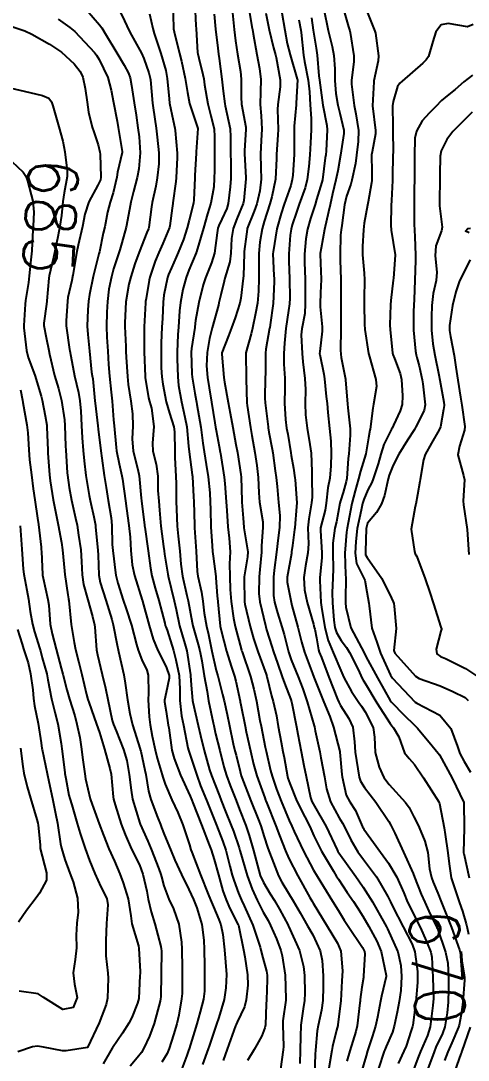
# Model space of a CAD drawing. Header units: metres. Extents: x 298520 to 308411, y 7433745 to 7450750.
# Drawn here: x 300334.6 to 300370.5, y 7446554.4 to 7446637.9 of the extents above; entities that cross this region are included whole.
import ezdxf
from ezdxf.enums import TextEntityAlignment as Align

# ---------------------------------------------------------------- set-up
doc = ezdxf.new("R2010")
doc.units = ezdxf.units.M
doc.header["$LTSCALE"] = 10
for name, color, linetype in [('Cotas', 45, 'Continuous'), ('Curvas de Nivel 1m', 11, 'Continuous'), ('Curvas de Nivel 5m', 15, 'Continuous')]:
    doc.layers.add(name, color=color, linetype=linetype)
doc.styles.add('Style-STANDARD', font='STANDARD.shx')

msp = doc.modelspace()

# ---------------------------------------------------------------- linework, layer by layer
at = {"layer": 'Curvas de Nivel 1m', "flags": 128}
for points, elevation in [([(300339.384, 7446639.385), (300340.915, 7446637.605), (300341.085, 7446637.368), (300341.364, 7446636.907), (300342.288, 7446635.356), (300342.873, 7446634.374), (300343.24, 7446633.718), (300343.37, 7446633.342), (300343.473, 7446632.721), (300343.695, 7446631.337), (300343.847, 7446630.358), (300343.988, 7446629.332), (300344.082, 7446628.607), (300344.175, 7446627.329), (300344.074, 7446626.03), (300343.921, 7446625.333), (300343.629, 7446624.214), (300343.421, 7446623.34), (300343.322, 7446622.753), (300343.051, 7446621.345), (300342.7, 7446620.088), (300342.529, 7446619.517), (300342.476, 7446619.352), (300342.037, 7446617.999), (300341.865, 7446617.358), (300341.663, 7446616.354), (300341.538, 7446615.361), (300341.485, 7446614.51), (300341.457, 7446613.362), (300341.486, 7446612.49), (300341.569, 7446611.36), (300341.636, 7446610.311), (300341.713, 7446609.359), (300341.848, 7446608.069), (300341.914, 7446607.356), (300342.026, 7446605.86), (300342.07, 7446605.355), (300342.233, 7446603.626), (300342.273, 7446603.352), (300342.493, 7446602.322), (300342.704, 7446601.348), (300342.75, 7446601.076), (300342.989, 7446599.345), (300343.071, 7446598.719), (300343.257, 7446597.342), (300343.357, 7446596.403), (300343.42, 7446595.34), (300343.539, 7446594.191), (300343.722, 7446593.337), (300344.337, 7446591.357), (300344.348, 7446591.33), (300344.362, 7446591.276), (300344.889, 7446589.322), (300345.212, 7446588.207), (300345.586, 7446587.311), (300345.838, 7446586.837), (300346.292, 7446585.915), (300346.487, 7446585.298), (300346.495, 7446585.083), (300346.269, 7446583.934), (300346.13, 7446583.302), (300346.13, 7446583.17), (300346.254, 7446582.405), (300346.429, 7446581.298), (300346.461, 7446581.077), (300346.71, 7446579.295), (300346.89, 7446578.609), (300347.406, 7446577.288), (300348.176, 7446575.593), (300348.313, 7446575.279), (300348.407, 7446575.04), (300349.085, 7446573.271), (300349.726, 7446571.665), (300349.874, 7446571.262), (300350.112, 7446570.505), (300350.455, 7446569.255), (300350.815, 7446567.984), (300351.067, 7446567.245), (300351.371, 7446566.546), (300352.053, 7446565.251), (300352.064, 7446565.23), (300352.068, 7446565.215), (300352.469, 7446563.226), (300352.582, 7446562.659), (300352.805, 7446561.222), (300352.809, 7446560.404), (300352.683, 7446559.223), (300352.546, 7446558.645), (300351.955, 7446557.413), (300351.875, 7446557.231), (300351.832, 7446557.112), (300351.17, 7446555.241), (300350.842, 7446554.324)], 682), ([(300342.203, 7446639.357), (300342.919, 7446637.931), (300343.103, 7446637.535), (300343.183, 7446637.346), (300343.466, 7446636.78), (300344.266, 7446635.329), (300344.463, 7446634.91), (300344.867, 7446633.754), (300344.976, 7446633.319), (300345.001, 7446633.179), (300345.169, 7446631.317), (300345.223, 7446630.923), (300345.455, 7446629.314), (300345.548, 7446628.57), (300345.667, 7446627.311), (300345.658, 7446626.433), (300345.537, 7446625.312), (300345.425, 7446624.645), (300345.131, 7446623.316), (300345.073, 7446622.982), (300344.86, 7446621.319), (300344.83, 7446621.2), (300344.709, 7446620.908), (300344.096, 7446619.329), (300343.754, 7446618.405), (300343.408, 7446617.339), (300343.255, 7446616.75), (300343.027, 7446615.344), (300342.932, 7446613.651), (300342.934, 7446613.345), (300343.015, 7446611.752), (300343.028, 7446611.344), (300343.043, 7446610.899), (300343.143, 7446609.344), (300343.219, 7446608.691), (300343.415, 7446607.341), (300343.551, 7446606.327), (300343.584, 7446605.339), (300343.531, 7446604.322), (300343.618, 7446603.339), (300343.977, 7446601.846), (300344.078, 7446601.334), (300344.25, 7446599.538), (300344.272, 7446599.332), (300344.44, 7446598.021), (300344.516, 7446597.411), (300344.527, 7446597.329), (300344.539, 7446597.221), (300344.814, 7446595.324), (300344.99, 7446593.922), (300345.104, 7446593.319), (300345.379, 7446592.321), (300345.672, 7446591.31), (300346.14, 7446589.498), (300346.189, 7446589.302), (300346.225, 7446589.195), (300346.329, 7446588.926), (300346.858, 7446587.295), (300347.048, 7446586.546), (300347.297, 7446585.29), (300347.367, 7446584.194), (300347.353, 7446583.289), (300347.494, 7446582.044), (300347.64, 7446581.286), (300348.012, 7446579.486), (300348.062, 7446579.282), (300348.208, 7446578.796), (300348.711, 7446577.275), (300349.027, 7446576.429), (300349.497, 7446575.267), (300350.149, 7446573.661), (300350.309, 7446573.258), (300350.821, 7446571.941), (300351.047, 7446571.246), (300351.385, 7446569.96), (300351.571, 7446569.238), (300351.69, 7446568.837), (300352.078, 7446567.777), (300352.304, 7446567.228), (300352.533, 7446566.76), (300353.226, 7446565.218), (300353.803, 7446563.436), (300353.858, 7446563.212), (300354.017, 7446562.591), (300354.314, 7446561.513), (300354.368, 7446561.205), (300354.38, 7446560.824), (300354.323, 7446559.207), (300354.306, 7446558.87), (300354.229, 7446557.207), (300354.195, 7446556.963), (300353.944, 7446556.315), (300353.554, 7446555.597), (300353.327, 7446555.216), (300352.796, 7446554.345)], 681), ([(300346.783, 7446639.301), (300346.835, 7446637.38), (300346.851, 7446637.301), (300346.909, 7446637.051), (300347.337, 7446635.295), (300347.48, 7446634.69), (300347.793, 7446633.291), (300347.96, 7446632.176), (300348.134, 7446631.287), (300348.813, 7446629.28), (300348.669, 7446627.406), (300348.659, 7446627.281), (300348.564, 7446625.484), (300348.555, 7446625.282), (300348.486, 7446623.542), (300348.444, 7446623.283), (300348.107, 7446621.901), (300347.953, 7446621.288), (300347.64, 7446620.354), (300347.225, 7446619.295), (300347.068, 7446618.918), (300346.68, 7446618.058), (300346.447, 7446617.531), (300346.371, 7446617.303), (300346.083, 7446615.874), (300346.01, 7446615.306), (300345.951, 7446613.986), (300345.924, 7446613.307), (300345.868, 7446612.05), (300345.851, 7446611.308), (300345.864, 7446610.026), (300345.904, 7446609.31), (300345.979, 7446608.721), (300346.26, 7446607.304), (300346.539, 7446606.398), (300346.879, 7446605.296), (300346.931, 7446604.883), (300346.949, 7446603.296), (300346.967, 7446602.827), (300347.036, 7446601.294), (300347.051, 7446600.717), (300347.061, 7446599.294), (300347.077, 7446598.663), (300347.151, 7446597.293), (300347.218, 7446596.495), (300347.35, 7446595.291), (300347.445, 7446594.237), (300347.584, 7446593.288), (300347.92, 7446591.732), (300348.015, 7446591.283), (300348.337, 7446589.554), (300348.403, 7446589.279), (300348.832, 7446587.786), (300348.954, 7446587.27), (300349.115, 7446586.458), (300349.325, 7446585.27), (300349.541, 7446583.996), (300349.666, 7446583.266), (300350.033, 7446581.474), (300350.082, 7446581.262), (300350.233, 7446580.608), (300350.563, 7446579.255), (300350.902, 7446577.952), (300351.11, 7446577.246), (300351.396, 7446576.453), (300351.877, 7446575.234), (300352.162, 7446574.514), (300352.652, 7446573.225), (300352.919, 7446572.438), (300353.28, 7446571.218), (300353.694, 7446569.619), (300353.819, 7446569.213), (300354.087, 7446568.637), (300354.621, 7446567.744), (300354.956, 7446567.197), (300355.365, 7446566.49), (300356.053, 7446565.212), (300356.069, 7446565.18), (300356.092, 7446565.14), (300356.962, 7446563.171), (300357.284, 7446561.893), (300357.361, 7446561.166), (300357.406, 7446559.741), (300357.375, 7446559.169), (300357.276, 7446558.48), (300357.085, 7446557.173), (300357.041, 7446556.27), (300357.023, 7446555.174), (300356.998, 7446554.092)], 679), ([(300348.557, 7446639.284), (300348.651, 7446637.547), (300348.662, 7446637.283), (300348.777, 7446635.389), (300348.794, 7446635.281), (300348.88, 7446634.942), (300349.212, 7446633.621), (300349.273, 7446633.274), (300349.331, 7446632.798), (300349.597, 7446631.269), (300349.86, 7446630.301), (300350.11, 7446629.261), (300350.153, 7446628.607), (300350.142, 7446627.26), (300350.138, 7446625.894), (300350.121, 7446625.26), (300350.08, 7446624.584), (300349.854, 7446623.263), (300349.591, 7446622.406), (300349.246, 7446621.272), (300348.694, 7446619.361), (300348.672, 7446619.302), (300348.665, 7446619.28), (300348.09, 7446617.875), (300347.874, 7446617.288), (300347.608, 7446616.341), (300347.402, 7446615.292), (300347.321, 7446614.608), (300347.248, 7446613.294), (300347.206, 7446612.705), (300347.133, 7446611.295), (300347.133, 7446610.757), (300347.184, 7446609.294), (300347.26, 7446608.599), (300347.482, 7446607.291), (300347.769, 7446606.053), (300347.926, 7446605.286), (300348.061, 7446603.731), (300348.097, 7446603.284), (300348.351, 7446601.415), (300348.367, 7446601.281), (300348.459, 7446599.662), (300348.477, 7446599.28), (300348.533, 7446597.378), (300348.537, 7446597.278), (300348.543, 7446597.166), (300348.659, 7446595.276), (300348.753, 7446593.641), (300348.812, 7446593.274), (300349.105, 7446592.004), (300349.209, 7446591.267), (300349.312, 7446590.302), (300349.505, 7446589.262), (300349.651, 7446588.585), (300349.927, 7446587.256), (300350.289, 7446585.694), (300350.407, 7446585.258), (300350.793, 7446583.777), (300350.914, 7446583.25), (300351.152, 7446582.146), (300351.343, 7446581.243), (300351.652, 7446579.808), (300351.784, 7446579.236), (300351.871, 7446578.897), (300352.196, 7446577.573), (300352.285, 7446577.229), (300352.338, 7446577.082), (300353.072, 7446575.221), (300353.684, 7446573.681), (300353.853, 7446573.213), (300354.134, 7446572.322), (300354.398, 7446571.479), (300354.502, 7446571.204), (300354.75, 7446570.564), (300355.285, 7446569.192), (300355.56, 7446568.661), (300356.079, 7446567.801), (300356.452, 7446567.176), (300357.019, 7446566.215), (300357.625, 7446565.164), (300358.042, 7446564.429), (300358.635, 7446563.154), (300358.793, 7446562.374), (300358.861, 7446561.151), (300358.884, 7446560.257), (300358.849, 7446559.151), (300358.744, 7446558.374), (300358.469, 7446557.155), (300358.393, 7446556.711), (300358.254, 7446555.157), (300358.237, 7446554.848), (300358.169, 7446553.157)], 678), ([(300351.589, 7446638.581), (300351.711, 7446637.242), (300351.819, 7446636.321), (300351.993, 7446635.239), (300352.236, 7446633.87), (300352.292, 7446633.236), (300352.279, 7446631.798), (300352.323, 7446631.235), (300352.655, 7446629.391), (300352.663, 7446629.232), (300352.553, 7446627.475), (300352.55, 7446627.232), (300352.651, 7446625.345), (300352.65, 7446625.231), (300352.503, 7446623.475), (300352.446, 7446623.233), (300351.942, 7446622.02), (300351.651, 7446621.241), (300351.511, 7446620.435), (300351.462, 7446619.242), (300351.378, 7446618.551), (300350.984, 7446617.247), (300350.914, 7446617.002), (300350.653, 7446615.894), (300350.525, 7446615.371), (300350.498, 7446615.252), (300350.45, 7446615.062), (300349.948, 7446613.26), (300349.731, 7446612.38), (300349.542, 7446611.266), (300349.503, 7446610.187), (300349.583, 7446609.265), (300349.715, 7446608.414), (300349.912, 7446607.26), (300350.176, 7446605.608), (300350.228, 7446605.254), (300350.267, 7446605.001), (300350.507, 7446603.706), (300350.599, 7446603.249), (300350.622, 7446603.129), (300350.925, 7446601.246), (300350.977, 7446600.743), (300351.09, 7446599.244), (300351.125, 7446598.565), (300351.207, 7446597.242), (300351.328, 7446596.332), (300351.398, 7446595.24), (300351.355, 7446594.279), (300351.365, 7446593.24), (300351.404, 7446592.208), (300351.483, 7446591.239), (300351.672, 7446589.908), (300351.803, 7446589.235), (300352.314, 7446587.319), (300352.339, 7446587.23), (300352.357, 7446587.184), (300353.029, 7446585.223), (300353.307, 7446584.186), (300353.505, 7446583.218), (300353.796, 7446581.666), (300353.883, 7446581.214), (300354.218, 7446579.524), (300354.284, 7446579.209), (300354.647, 7446577.653), (300354.771, 7446577.201), (300355.131, 7446576.145), (300355.497, 7446575.19), (300356.15, 7446573.639), (300356.366, 7446573.178), (300356.554, 7446572.761), (300357.297, 7446571.168), (300358.1, 7446569.652), (300358.395, 7446569.157), (300358.912, 7446568.324), (300359.633, 7446567.144), (300360.066, 7446566.417), (300360.552, 7446565.626), (300360.881, 7446565.128), (300362.028, 7446563.418), (300362.185, 7446563.108), (300362.224, 7446562.905), (300362.12, 7446561.109), (300362.109, 7446561.001), (300361.99, 7446560.24), (300361.849, 7446559.238), (300361.834, 7446559.112), (300361.821, 7446558.962), (300361.593, 7446557.115), (300361.494, 7446556.662), (300361.018, 7446555.124), (300360.771, 7446554.276)], 676), ([(300354.254, 7446638.538), (300354.523, 7446637.206), (300354.891, 7446635.77), (300355.047, 7446635.198), (300355.102, 7446634.976), (300355.414, 7446633.194), (300355.419, 7446632.629), (300355.237, 7446631.196), (300355.216, 7446630.81), (300355.246, 7446629.196), (300355.241, 7446628.764), (300355.119, 7446627.197), (300355.116, 7446626.869), (300355.055, 7446625.197), (300354.749, 7446623.781), (300354.576, 7446623.212), (300354.131, 7446621.807), (300353.965, 7446621.217), (300353.779, 7446620.142), (300353.707, 7446619.22), (300353.698, 7446618.205), (300353.706, 7446617.22), (300353.683, 7446616.195), (300353.592, 7446615.221), (300353.447, 7446614.41), (300353.188, 7446613.224), (300353.081, 7446612.76), (300352.662, 7446611.229), (300352.655, 7446611.167), (300352.681, 7446609.229), (300352.682, 7446609.119), (300352.752, 7446607.228), (300352.772, 7446607.005), (300353.035, 7446605.225), (300353.144, 7446604.596), (300353.388, 7446603.221), (300353.542, 7446602.17), (300353.639, 7446601.218), (300353.691, 7446599.992), (300353.754, 7446599.217), (300354.013, 7446597.638), (300354.034, 7446597.214), (300353.93, 7446595.695), (300353.908, 7446595.215), (300353.795, 7446593.81), (300353.738, 7446593.216), (300353.71, 7446591.876), (300353.778, 7446591.216), (300354.228, 7446589.318), (300354.259, 7446589.211), (300354.331, 7446588.971), (300354.743, 7446587.63), (300354.879, 7446587.202), (300355.2, 7446586.296), (300355.584, 7446585.19), (300355.759, 7446584.669), (300356.265, 7446583.373), (300356.337, 7446583.179), (300356.366, 7446583.075), (300356.717, 7446581.175), (300356.825, 7446580.583), (300357.093, 7446579.171), (300357.321, 7446578.049), (300357.501, 7446577.167), (300357.848, 7446575.491), (300357.967, 7446575.162), (300358.167, 7446574.79), (300359.102, 7446573.15), (300360, 7446571.265), (300360.061, 7446571.141), (300360.121, 7446571.04), (300361.501, 7446569.119), (300361.746, 7446568.772), (300362.085, 7446568.284), (300362.824, 7446567.102), (300363.831, 7446565.316), (300363.955, 7446565.091), (300364.05, 7446564.914), (300364.869, 7446563.082), (300365.124, 7446561.967), (300365.167, 7446561.078), (300365.105, 7446559.96), (300364.968, 7446559.08), (300364.817, 7446558.229), (300364.585, 7446557.084), (300364.43, 7446556.604), (300363.937, 7446555.471), (300363.822, 7446555.203), (300363.785, 7446555.091), (300363.329, 7446553.679)], 674), ([(300355.547, 7446638.57), (300355.787, 7446637.191), (300355.985, 7446636.101), (300356.211, 7446635.187), (300356.793, 7446633.251), (300356.8, 7446633.181), (300356.714, 7446631.302), (300356.701, 7446631.181), (300356.548, 7446629.451), (300356.54, 7446629.183), (300356.546, 7446627.432), (300356.541, 7446627.183), (300356.429, 7446625.523), (300356.393, 7446625.184), (300356.267, 7446624.697), (300355.749, 7446623.195), (300355.491, 7446622.44), (300355.149, 7446621.203), (300354.847, 7446619.361), (300354.839, 7446619.208), (300354.921, 7446617.452), (300354.934, 7446617.206), (300354.936, 7446616.939), (300354.863, 7446615.207), (300354.626, 7446613.494), (300354.576, 7446613.258), (300354.571, 7446613.211), (300354.271, 7446611.541), (300354.233, 7446611.214), (300354.227, 7446609.563), (300354.224, 7446609.213), (300354.189, 7446607.581), (300354.208, 7446607.213), (300354.441, 7446605.294), (300354.455, 7446605.211), (300354.519, 7446604.863), (300354.785, 7446603.485), (300354.832, 7446603.205), (300355.025, 7446601.739), (300355.099, 7446601.201), (300355.174, 7446600.498), (300355.287, 7446599.197), (300355.392, 7446598.146), (300355.367, 7446597.196), (300355.266, 7446596.351), (300355.129, 7446595.199), (300354.938, 7446593.752), (300354.885, 7446593.202), (300354.892, 7446591.726), (300354.969, 7446591.201), (300355.213, 7446590.334), (300355.557, 7446589.192), (300355.726, 7446588.588), (300356.095, 7446587.183), (300356.304, 7446586.564), (300356.856, 7446585.174), (300357.228, 7446584.216), (300357.589, 7446583.167), (300358.15, 7446581.255), (300358.171, 7446581.161), (300358.238, 7446580.844), (300358.595, 7446579.156), (300358.684, 7446578.679), (300358.973, 7446577.152), (300359.144, 7446576.19), (300359.452, 7446575.147), (300360.154, 7446573.858), (300360.438, 7446573.428), (300360.594, 7446573.133), (300361.095, 7446572.088), (300361.658, 7446571.117), (300362.114, 7446570.489), (300363.151, 7446569.099), (300364.077, 7446567.52), (300364.277, 7446567.088), (300364.477, 7446566.678), (300365.312, 7446565.077), (300366.032, 7446563.694), (300366.248, 7446563.067), (300366.441, 7446561.497), (300366.463, 7446561.063), (300366.461, 7446560.598), (300366.326, 7446559.065), (300366.068, 7446557.182), (300366.045, 7446557.069), (300365.95, 7446556.737), (300365.533, 7446555.478), (300365.365, 7446555.076), (300364.908, 7446554.09)], 673), ([(300360.425, 7446639.138), (300360.908, 7446637.441), (300361.009, 7446637.129), (300361.046, 7446636.984), (300361.339, 7446635.125), (300361.335, 7446634.668), (300361.143, 7446633.127), (300361.145, 7446632.841), (300361.373, 7446631.125), (300361.495, 7446630.455), (300361.711, 7446629.121), (300361.684, 7446628.241), (300361.541, 7446627.123), (300361.459, 7446626.447), (300361.185, 7446625.126), (300361.088, 7446624.798), (300360.75, 7446623.831), (300360.592, 7446623.132), (300360.372, 7446621.481), (300360.314, 7446621.136), (300360.257, 7446620.685), (300360.233, 7446619.137), (300360.247, 7446618.695), (300360.299, 7446617.136), (300360.289, 7446615.495), (300360.29, 7446615.135), (300360.292, 7446614.788), (300360.286, 7446613.135), (300360.275, 7446611.457), (300360.28, 7446611.135), (300360.312, 7446610.856), (300360.577, 7446609.526), (300360.66, 7446609.129), (300360.673, 7446609.028), (300360.817, 7446607.127), (300360.849, 7446606.826), (300361.033, 7446605.125), (300361.034, 7446604.608), (300360.924, 7446603.126), (300360.89, 7446602.735), (300360.769, 7446601.127), (300360.726, 7446600.881), (300360.466, 7446600.014), (300360.255, 7446599.343), (300360.21, 7446599.142), (300359.931, 7446597.652), (300359.822, 7446597.146), (300359.636, 7446595.926), (300359.636, 7446595.148), (300359.678, 7446593.859), (300359.649, 7446593.147), (300359.586, 7446591.933), (300359.609, 7446591.148), (300359.738, 7446589.75), (300359.821, 7446589.145), (300359.939, 7446588.754), (300360.323, 7446588.111), (300360.736, 7446587.553), (300360.982, 7446587.13), (300361.698, 7446585.713), (300361.982, 7446585.115), (300362.088, 7446584.92), (300362.278, 7446584.61), (300363.172, 7446583.101), (300364.246, 7446581.439), (300364.401, 7446581.244), (300364.535, 7446581.086), (300364.945, 7446580.366), (300365.404, 7446579.072), (300365.772, 7446578.63), (300366.204, 7446578.138), (300366.924, 7446577.053), (300368.164, 7446575.121), (300368.197, 7446575.04), (300368.209, 7446574.993), (300368.597, 7446573.035), (300368.676, 7446572.496), (300368.9, 7446571.032), (300368.995, 7446570.146), (300369.145, 7446569.029), (300369.68, 7446567.421), (300369.838, 7446567.022), (300370.066, 7446566.339), (300370.362, 7446565.321), (300370.437, 7446565.014), (300370.554, 7446564.504)], 669), ([(300362.228, 7446639.117), (300362.907, 7446637.369), (300363.016, 7446637.109), (300363.073, 7446636.936), (300363.323, 7446635.106), (300363.279, 7446634.706), (300362.939, 7446633.109), (300362.931, 7446633.04), (300362.833, 7446631.11), (300363.076, 7446629.107), (300363.073, 7446628.845), (300362.796, 7446627.401), (300362.75, 7446627.154), (300362.748, 7446627.11), (300362.774, 7446625.818), (300362.794, 7446625.11), (300362.792, 7446625.08), (300362.761, 7446624.894), (300362.483, 7446623.375), (300362.429, 7446623.113), (300362.168, 7446621.669), (300362.103, 7446621.116), (300362.031, 7446619.785), (300362.045, 7446619.116), (300362.164, 7446617.629), (300362.187, 7446617.115), (300362.156, 7446615.609), (300362.154, 7446615.115), (300362.192, 7446613.549), (300362.225, 7446613.114), (300362.513, 7446611.192), (300362.531, 7446611.111), (300362.591, 7446610.902), (300363.099, 7446609.105), (300363.145, 7446608.527), (300362.921, 7446607.106), (300362.862, 7446606.793), (300362.642, 7446605.109), (300362.623, 7446605.008), (300362.516, 7446604.415), (300362.329, 7446603.287), (300362.287, 7446603.112), (300361.878, 7446601.728), (300361.723, 7446601.118), (300361.445, 7446600.144), (300361.179, 7446599.129), (300360.882, 7446597.578), (300360.803, 7446597.134), (300360.755, 7446596.808), (300360.602, 7446595.137), (300360.674, 7446593.424), (300360.699, 7446593.135), (300360.664, 7446591.434), (300360.664, 7446591.135), (300360.695, 7446590.797), (300361.101, 7446589.128), (300361.514, 7446588.311), (300362.16, 7446587.112), (300362.308, 7446586.812), (300363.231, 7446585.101), (300364.265, 7446583.277), (300364.342, 7446583.167), (300364.419, 7446583.088), (300365.333, 7446582.153), (300366.245, 7446581.27), (300366.46, 7446581.058), (300367.639, 7446579.629), (300368.115, 7446579.041), (300368.212, 7446578.905), (300369.244, 7446577.029), (300370.164, 7446575.092), (300370.178, 7446575.02), (300370.207, 7446573.082), (300370.208, 7446573.019), (300370.151, 7446571.047), (300370.155, 7446571.02), (300370.16, 7446570.982), (300370.604, 7446569.012)], 668), ([(300337.576, 7446638.067), (300338.528, 7446637.396), (300338.908, 7446637.068), (300340.504, 7446635.376), (300340.668, 7446635.161), (300340.877, 7446634.811), (300341.56, 7446633.363), (300341.847, 7446632.361), (300342.019, 7446631.358), (300342.316, 7446629.857), (300342.413, 7446629.354), (300342.727, 7446627.417), (300342.723, 7446627.351), (300342.358, 7446625.765), (300342.294, 7446625.355), (300342.013, 7446624.095), (300341.768, 7446623.36), (300341.558, 7446622.534), (300341.323, 7446621.364), (300341.211, 7446620.862), (300340.9, 7446619.368), (300340.861, 7446619.199), (300340.685, 7446618.547), (300340.398, 7446617.374), (300340.109, 7446615.92), (300340.025, 7446615.379), (300339.959, 7446614.703), (300339.913, 7446613.381), (300339.954, 7446612.717), (300340.098, 7446611.378), (300340.27, 7446609.682), (300340.32, 7446609.374), (300340.355, 7446609.157), (300340.532, 7446607.37), (300340.55, 7446607.193), (300340.756, 7446605.368), (300340.787, 7446605.1), (300341.002, 7446603.365), (300341.085, 7446602.776), (300341.287, 7446601.362), (300341.432, 7446600.397), (300341.601, 7446599.359), (300341.827, 7446597.968), (300341.893, 7446597.355), (300341.934, 7446595.83), (300341.968, 7446595.354), (300342.19, 7446593.546), (300342.22, 7446593.352), (300342.377, 7446592.725), (300342.796, 7446591.346), (300343.035, 7446590.66), (300343.474, 7446589.339), (300343.873, 7446587.778), (300343.999, 7446587.333), (300344.305, 7446586.552), (300344.696, 7446585.723), (300344.823, 7446585.322), (300344.83, 7446583.883), (300344.802, 7446583.322), (300344.892, 7446581.963), (300344.981, 7446581.319), (300345.129, 7446580.417), (300345.373, 7446579.313), (300345.546, 7446578.649), (300345.938, 7446577.304), (300345.994, 7446577.106), (300346.186, 7446576.559), (300346.712, 7446575.295), (300347.184, 7446574.263), (300347.591, 7446573.286), (300348.127, 7446571.664), (300348.242, 7446571.279), (300348.309, 7446571.09), (300349.03, 7446569.271), (300349.643, 7446567.698), (300349.823, 7446567.262), (300350.067, 7446566.678), (300350.483, 7446565.679), (300350.645, 7446565.251), (300350.823, 7446564.467), (300350.939, 7446563.246), (300351.023, 7446562.255), (300351.093, 7446561.244), (300351.059, 7446560.172), (300350.916, 7446559.246), (300350.497, 7446557.791), (300350.303, 7446557.255), (300349.942, 7446556.205), (300349.702, 7446555.496), (300349.623, 7446555.263), (300349.179, 7446554.002)], 683), ([(300350.121, 7446638.458), (300350.221, 7446637.26), (300350.405, 7446635.742), (300350.471, 7446635.256), (300350.525, 7446634.901), (300350.743, 7446633.252), (300350.848, 7446632.279), (300350.961, 7446631.249), (300350.989, 7446631.09), (300351.392, 7446629.244), (300351.437, 7446628.613), (300351.429, 7446627.244), (300351.441, 7446626.585), (300351.446, 7446625.243), (300351.41, 7446624.59), (300351.252, 7446623.245), (300351.131, 7446622.852), (300350.724, 7446621.99), (300350.49, 7446621.48), (300350.409, 7446621.255), (300350.343, 7446620.889), (300350.14, 7446619.258), (300349.909, 7446618.486), (300349.415, 7446617.269), (300349.232, 7446616.704), (300348.889, 7446615.276), (300348.628, 7446613.83), (300348.565, 7446613.339), (300348.556, 7446613.281), (300348.3, 7446611.589), (300348.279, 7446611.283), (300348.32, 7446609.539), (300348.344, 7446609.282), (300348.56, 7446608.006), (300348.679, 7446607.403), (300348.696, 7446607.278), (300348.734, 7446607.093), (300349.046, 7446605.272), (300349.203, 7446603.963), (300349.299, 7446603.268), (300349.481, 7446602.253), (300349.627, 7446601.263), (300349.756, 7446599.968), (300349.799, 7446599.26), (300349.816, 7446598.629), (300349.858, 7446597.259), (300349.959, 7446595.707), (300349.991, 7446595.256), (300350.024, 7446594.88), (300350.247, 7446593.252), (300350.262, 7446593.132), (300350.367, 7446591.685), (300350.397, 7446591.25), (300350.399, 7446591.213), (300350.61, 7446589.247), (300350.671, 7446588.905), (300351.094, 7446587.242), (300351.48, 7446586.053), (300351.756, 7446585.238), (300351.869, 7446584.826), (300352.2, 7446583.231), (300352.212, 7446583.18), (300352.26, 7446582.936), (300352.602, 7446581.226), (300352.696, 7446580.765), (300353.028, 7446579.222), (300353.272, 7446578.15), (300353.538, 7446577.217), (300354.175, 7446575.455), (300354.245, 7446575.28), (300354.27, 7446575.209), (300354.346, 7446575.032), (300355.07, 7446573.196), (300355.364, 7446572.42), (300355.852, 7446571.184), (300356.114, 7446570.588), (300356.831, 7446569.173), (300357.802, 7446567.437), (300357.969, 7446567.161), (300358.071, 7446566.985), (300359.193, 7446565.149), (300360.032, 7446563.768), (300360.294, 7446563.136), (300360.429, 7446561.556), (300360.406, 7446561.134), (300360.381, 7446560.751), (300360.291, 7446559.135), (300360.059, 7446557.243), (300360.043, 7446557.139), (300359.949, 7446556.782), (300359.624, 7446555.456), (300359.561, 7446555.144), (300359.327, 7446553.731)], 677), ([(300356.915, 7446638.015), (300357.066, 7446637.178), (300357.093, 7446636.986), (300357.305, 7446635.176), (300357.381, 7446634.672), (300357.67, 7446633.172), (300357.783, 7446632.236), (300357.84, 7446631.17), (300357.906, 7446630.085), (300357.9, 7446629.169), (300357.842, 7446628.131), (300357.796, 7446627.17), (300357.721, 7446626.228), (300357.585, 7446625.172), (300357.42, 7446624.51), (300356.952, 7446623.178), (300356.896, 7446623.023), (300356.733, 7446622.541), (300356.387, 7446621.516), (300356.301, 7446621.186), (300356.221, 7446620.7), (300356.104, 7446619.189), (300356.104, 7446618.605), (300356.168, 7446617.188), (300356.2, 7446615.637), (300356.18, 7446615.187), (300356.095, 7446614.646), (300355.865, 7446613.191), (300355.773, 7446612.024), (300355.724, 7446611.193), (300355.718, 7446610.327), (300355.78, 7446609.192), (300355.781, 7446608.408), (300355.766, 7446607.192), (300355.85, 7446605.873), (300355.938, 7446605.189), (300356.024, 7446604.693), (300356.283, 7446603.183), (300356.312, 7446602.994), (300356.491, 7446601.966), (300356.608, 7446601.179), (300356.627, 7446601.032), (300356.752, 7446599.177), (300356.739, 7446598.888), (300356.591, 7446597.178), (300356.576, 7446597.033), (300356.412, 7446595.755), (300356.34, 7446595.245), (300356.332, 7446595.181), (300356.319, 7446595.098), (300355.978, 7446593.186), (300355.976, 7446592.784), (300356.293, 7446591.181), (300356.359, 7446590.916), (300356.842, 7446589.175), (300357.138, 7446587.989), (300357.37, 7446587.169), (300358.009, 7446585.441), (300358.119, 7446585.162), (300358.279, 7446584.748), (300358.919, 7446583.153), (300359.415, 7446581.985), (300359.712, 7446581.145), (300360.214, 7446579.19), (300360.222, 7446579.14), (300360.377, 7446577.319), (300360.394, 7446577.137), (300360.72, 7446575.673), (300361.002, 7446575.127), (300361.468, 7446574.433), (300362.044, 7446573.111), (300362.075, 7446573.044), (300362.141, 7446572.934), (300363.468, 7446571.097), (300364.11, 7446570.213), (300364.782, 7446569.083), (300365.349, 7446567.809), (300365.659, 7446567.074), (300366.065, 7446566.238), (300366.46, 7446565.467), (300366.653, 7446565.061), (300367.173, 7446563.916), (300367.517, 7446563.048), (300367.603, 7446562.631), (300367.672, 7446561.045), (300367.731, 7446559.289), (300367.721, 7446559.044), (300367.688, 7446558.762), (300367.464, 7446557.047), (300367.25, 7446556.354), (300366.679, 7446555.059), (300366.464, 7446554.523), (300365.95, 7446553.069)], 672), ([(300357.923, 7446638.164), (300358.077, 7446637.168), (300358.314, 7446635.741), (300358.385, 7446635.165), (300358.524, 7446633.506), (300358.564, 7446633.163), (300358.833, 7446631.16), (300359.165, 7446629.503), (300359.2, 7446629.154), (300359.122, 7446627.481), (300359.077, 7446627.156), (300359.04, 7446626.906), (300358.805, 7446625.159), (300358.761, 7446624.95), (300358.34, 7446623.571), (300358.218, 7446623.165), (300357.864, 7446622.03), (300357.617, 7446621.171), (300357.473, 7446620.404), (300357.368, 7446619.173), (300357.37, 7446618.49), (300357.418, 7446617.173), (300357.423, 7446616.411), (300357.438, 7446615.172), (300357.404, 7446614.404), (300357.16, 7446613.175), (300357.105, 7446612.686), (300357.172, 7446611.174), (300357.245, 7446610.515), (300357.393, 7446609.172), (300357.442, 7446608.294), (300357.436, 7446607.171), (300357.461, 7446606.249), (300357.58, 7446605.169), (300357.814, 7446603.862), (300357.901, 7446603.166), (300357.958, 7446601.696), (300357.969, 7446601.165), (300357.99, 7446599.635), (300357.947, 7446599.165), (300357.711, 7446597.896), (300357.653, 7446597.168), (300357.692, 7446595.889), (300357.646, 7446595.168), (300357.459, 7446594.103), (300357.331, 7446593.171), (300357.372, 7446592.171), (300357.587, 7446591.168), (300358.09, 7446589.409), (300358.161, 7446589.162), (300358.194, 7446589.024), (300358.325, 7446588.322), (300358.503, 7446587.346), (300358.559, 7446587.158), (300358.727, 7446586.735), (300359.316, 7446585.15), (300360.014, 7446583.393), (300360.122, 7446583.141), (300360.26, 7446582.871), (300360.943, 7446581.823), (300361.255, 7446581.125), (300361.378, 7446579.971), (300361.453, 7446579.121), (300361.548, 7446578.462), (300361.764, 7446577.116), (300361.868, 7446576.793), (300362.181, 7446576.294), (300363.104, 7446575.101), (300364.147, 7446573.543), (300364.314, 7446573.257), (300364.398, 7446573.087), (300364.62, 7446572.603), (300365.334, 7446571.078), (300366.097, 7446569.361), (300366.214, 7446569.068), (300366.739, 7446567.72), (300367.027, 7446567.056), (300367.369, 7446566.353), (300368.011, 7446565.041), (300368.051, 7446564.943), (300368.696, 7446563.033), (300368.88, 7446562.166), (300368.944, 7446561.031), (300368.946, 7446560.073), (300368.908, 7446559.031), (300368.821, 7446558.175), (300368.639, 7446557.033), (300368.47, 7446556.513), (300367.936, 7446555.396), (300367.784, 7446555.042), (300367.286, 7446553.676)], 671), ([(300370.912, 7446637.642), (300370.48, 7446637.446), (300368.913, 7446637.711), (300368.346, 7446637.611), (300367.928, 7446637.05), (300367.684, 7446636.263), (300367.345, 7446635.055), (300367.149, 7446634.789), (300366.878, 7446634.532), (300365.225, 7446633.085), (300365.025, 7446632.923), (300364.856, 7446632.656), (300364.484, 7446631.448), (300364.442, 7446631.094), (300364.463, 7446629.447), (300364.473, 7446629.093), (300364.485, 7446627.404), (300364.475, 7446627.093), (300364.445, 7446625.416), (300364.437, 7446625.093), (300364.36, 7446623.481), (300364.342, 7446623.094), (300364.314, 7446621.499), (300364.335, 7446621.094), (300364.66, 7446619.124), (300364.661, 7446619.09), (300364.518, 7446617.248), (300364.504, 7446617.092), (300364.299, 7446615.443), (300364.27, 7446615.094), (300364.23, 7446613.491), (300364.248, 7446613.094), (300364.439, 7446611.248), (300364.473, 7446611.091), (300364.59, 7446610.784), (300365.068, 7446609.573), (300365.172, 7446609.081), (300365.257, 7446607.776), (300365.228, 7446607.08), (300365.067, 7446606.561), (300364.528, 7446605.417), (300364.424, 7446605.191), (300364.375, 7446605.091), (300363.755, 7446603.853), (300363.509, 7446603.1), (300363.279, 7446602.318), (300362.891, 7446601.106), (300362.777, 7446600.808), (300362.47, 7446600.218), (300362.13, 7446599.441), (300362.039, 7446599.116), (300361.92, 7446598.59), (300361.61, 7446597.122), (300361.486, 7446596.055), (300361.433, 7446595.125), (300361.559, 7446594.287), (300362.146, 7446593.114), (300362.215, 7446592.946), (300362.372, 7446592.022), (300362.549, 7446591.108), (300362.566, 7446590.902), (300362.792, 7446589.105), (300363.186, 7446587.965), (300363.486, 7446587.098), (300364.286, 7446585.319), (300364.453, 7446585.087), (300365.33, 7446584.131), (300366.264, 7446583.15), (300366.394, 7446583.059), (300368.254, 7446582.108), (300369.132, 7446581.031), (300369.662, 7446579.585), (300369.853, 7446579.024), (300370.206, 7446578.372), (300370.713, 7446577.527)], 667), ([(300333.928, 7446637.455), (300334.908, 7446637.117), (300335.477, 7446636.861), (300336.893, 7446636.065), (300337.846, 7446635.41), (300338.874, 7446634.471), (300339.338, 7446633.863), (300339.565, 7446633.389), (300339.758, 7446632.478), (300339.9, 7446631.384), (300340.027, 7446630.584), (300340.316, 7446629.377), (300340.437, 7446629.003), (300340.799, 7446627.961), (300340.94, 7446627.369), (300340.955, 7446627.204), (300341.021, 7446625.367), (300340.978, 7446625.15), (300340.756, 7446624.715), (300340.049, 7446623.38), (300339.736, 7446622.376), (300339.538, 7446621.388), (300339.199, 7446619.893), (300339.095, 7446619.394), (300338.76, 7446617.485), (300338.741, 7446617.399), (300338.729, 7446617.342), (300338.668, 7446617.056), (300338.369, 7446615.681), (300338.332, 7446615.403), (300338.22, 7446613.811), (300338.227, 7446613.404), (300338.5, 7446611.505), (300338.516, 7446611.401), (300338.596, 7446610.969), (300338.902, 7446609.395), (300339.211, 7446608.041), (300339.314, 7446607.389), (300339.393, 7446606.534), (300339.462, 7446605.386), (300339.517, 7446604.389), (300339.595, 7446603.384), (300339.677, 7446602.565), (300339.818, 7446601.38), (300340.072, 7446599.762), (300340.143, 7446599.375), (300340.196, 7446599.119), (300340.44, 7446598.044), (300340.57, 7446597.369), (300340.589, 7446597.21), (300340.771, 7446595.366), (300340.793, 7446594.972), (300340.851, 7446593.365), (300340.959, 7446592.782), (300341.401, 7446591.36), (300341.89, 7446589.804), (300342.005, 7446589.353), (300342.317, 7446587.742), (300342.404, 7446587.349), (300342.437, 7446587.223), (300342.855, 7446585.344), (300342.96, 7446584.666), (300343.161, 7446583.341), (300343.344, 7446582.247), (300343.546, 7446581.337), (300344.167, 7446579.377), (300344.183, 7446579.33), (300344.212, 7446579.206), (300344.545, 7446577.674), (300344.612, 7446577.324), (300344.84, 7446575.98), (300345.024, 7446575.317), (300345.564, 7446573.896), (300345.794, 7446573.305), (300345.895, 7446573.059), (300346.134, 7446572.44), (300346.595, 7446571.295), (300346.958, 7446570.444), (300347.491, 7446569.286), (300348.081, 7446568.082), (300348.454, 7446567.276), (300348.719, 7446566.62), (300349.116, 7446565.269), (300349.293, 7446564.009), (300349.32, 7446563.267), (300349.331, 7446561.945), (300349.336, 7446561.267), (300349.34, 7446559.909), (300349.261, 7446559.267), (300348.981, 7446558.252), (300348.715, 7446557.272), (300348.547, 7446556.674), (300348.097, 7446555.278), (300348.058, 7446555.152), (300347.925, 7446554.747), (300347.528, 7446553.665)], 684), ([(300370.869, 7446633.57), (300370.174, 7446633.02), (300369.474, 7446632.41), (300368.846, 7446631.904), (300368.369, 7446631.515), (300367.912, 7446631.049), (300367.383, 7446630.499), (300366.821, 7446629.88), (300366.362, 7446629.067), (300366.246, 7446628.507), (300366.205, 7446627.069), (300366.207, 7446625.633), (300366.204, 7446625.068), (300366.194, 7446624.505), (300366.18, 7446623.068), (300366.178, 7446621.611), (300366.201, 7446621.068), (300366.235, 7446620.594), (300366.3, 7446619.066), (300366.294, 7446618.671), (300366.231, 7446617.067), (300366.185, 7446615.532), (300366.163, 7446615.067), (300366.131, 7446614.561), (300366.131, 7446613.067), (300366.295, 7446611.367), (300366.351, 7446611.064), (300366.399, 7446610.871), (300366.584, 7446610.184), (300366.832, 7446609.057), (300366.891, 7446608.736), (300367.053, 7446607.055), (300366.985, 7446606.617), (300366.532, 7446605.681), (300366.315, 7446605.275), (300366.197, 7446605.065), (300365.658, 7446604.216), (300364.944, 7446603.083), (300364.494, 7446602.211), (300364.179, 7446601.401), (300364.099, 7446601.094), (300363.805, 7446599.754), (300363.562, 7446599.099), (300363.148, 7446598.401), (300362.437, 7446597.531), (300362.328, 7446597.112), (300362.264, 7446595.253), (300362.261, 7446595.112), (300362.281, 7446594.991), (300362.4, 7446594.793), (300363.573, 7446593.098), (300364.367, 7446591.509), (300364.498, 7446591.222), (300364.549, 7446591.087), (300364.588, 7446590.858), (300364.737, 7446589.084), (300364.543, 7446587.315), (300364.62, 7446587.085), (300366.286, 7446585.25), (300366.597, 7446585.057), (300368.277, 7446584.452), (300369.293, 7446584.009), (300370.268, 7446583.523), (300370.524, 7446583.274)], 666), ([(300332.943, 7446627.468), (300334.768, 7446625.762), (300334.988, 7446625.438), (300335.129, 7446625.066), (300335.547, 7446623.432), (300335.616, 7446622.545), (300335.565, 7446621.432), (300335.51, 7446620.633), (300335.459, 7446619.432), (300335.398, 7446618.721), (300335.258, 7446617.434), (300335.195, 7446616.905), (300334.957, 7446615.437), (300334.922, 7446615.156), (300334.814, 7446613.438), (300334.816, 7446613.243), (300335.026, 7446611.436), (300335.18, 7446610.848), (300335.7, 7446609.429), (300336.223, 7446607.757), (300336.301, 7446607.423), (300336.534, 7446606.18), (300336.661, 7446605.419), (300336.675, 7446605.265), (300336.739, 7446603.418), (300336.751, 7446603.166), (300336.889, 7446601.416), (300336.941, 7446600.95), (300337.192, 7446599.413), (300337.371, 7446598.483), (300337.58, 7446597.409), (300337.844, 7446595.973), (300337.928, 7446595.405), (300338.091, 7446593.697), (300338.122, 7446593.403), (300338.367, 7446591.787), (300338.412, 7446591.448), (300338.425, 7446591.399), (300338.438, 7446591.323), (300338.636, 7446589.395), (300338.864, 7446587.937), (300338.972, 7446587.39), (300339.242, 7446586.325), (300339.493, 7446585.382), (300339.871, 7446583.774), (300339.979, 7446583.374), (300340.045, 7446583.158), (300340.254, 7446582.526), (300340.656, 7446581.366), (300340.891, 7446580.705), (300341.301, 7446579.359), (300341.742, 7446577.81), (300341.832, 7446577.354), (300341.988, 7446575.539), (300342.025, 7446575.351), (300342.166, 7446574.888), (300342.647, 7446573.345), (300342.966, 7446572.51), (300343.485, 7446571.336), (300344.104, 7446570.075), (300344.384, 7446569.326), (300344.7, 7446567.942), (300344.813, 7446567.319), (300345.049, 7446566.301), (300345.346, 7446565.311), (300345.83, 7446563.499), (300345.87, 7446563.302), (300345.884, 7446563.164), (300345.868, 7446561.302), (300345.821, 7446559.457), (300345.806, 7446559.303), (300345.764, 7446559.096), (300345.301, 7446557.31), (300344.924, 7446556.297), (300344.468, 7446555.322), (300344.265, 7446554.988), (300343.921, 7446554.554), (300343.379, 7446553.868)], 686), ([(300370.69, 7446618.708), (300369.821, 7446617.023), (300369.541, 7446616.146), (300369.264, 7446615.031), (300369.014, 7446613.421), (300369.013, 7446613.036), (300369.093, 7446612.558), (300369.403, 7446611.032), (300369.525, 7446610.089), (300369.683, 7446609.029), (300369.906, 7446607.68), (300370.01, 7446607.025), (300370.242, 7446605.308), (300370.231, 7446605.023), (300369.814, 7446603.723), (300369.697, 7446603.028), (300370.139, 7446601.362), (300370.214, 7446601.023), (300370.132, 7446599.347), (300370.134, 7446599.023), (300370.433, 7446597.02), (300370.585, 7446595.017)], 664), ([(300334.561, 7446608.258), (300334.713, 7446607.438), (300334.751, 7446607.237), (300335.071, 7446605.435), (300335.134, 7446604.816), (300335.225, 7446603.433), (300335.291, 7446602.636), (300335.432, 7446601.431), (300335.586, 7446600.309), (300335.715, 7446599.427), (300335.933, 7446597.93), (300336.003, 7446597.424), (300336.214, 7446595.614), (300336.229, 7446595.423), (300336.24, 7446595.261), (300336.314, 7446593.421), (300336.32, 7446593.358), (300336.38, 7446593.118), (300336.765, 7446591.416), (300336.827, 7446590.944), (300336.943, 7446589.414), (300337.088, 7446588.65), (300337.423, 7446587.409), (300337.831, 7446585.871), (300337.95, 7446585.403), (300338.274, 7446584.132), (300338.481, 7446583.397), (300338.91, 7446582.05), (300339.095, 7446581.387), (300339.313, 7446580.297), (300339.447, 7446579.381), (300339.536, 7446578.71), (300339.713, 7446577.377), (300339.785, 7446576.972), (300340.146, 7446575.37), (300340.172, 7446575.287), (300340.883, 7446573.363), (300341.22, 7446572.45), (300341.66, 7446571.357), (300342.108, 7446570.353), (300342.535, 7446569.346), (300342.804, 7446568.624), (300343.207, 7446567.339), (300343.432, 7446565.964), (300343.514, 7446565.335), (300344.026, 7446563.542), (300344.066, 7446563.329), (300344.158, 7446561.481), (300344.158, 7446561.328), (300344.155, 7446561.173), (300344.051, 7446559.329), (300343.969, 7446558.954), (300343.49, 7446557.803), (300343.254, 7446557.337), (300342.751, 7446556.536), (300341.955, 7446555.35), (300341.948, 7446555.334), (300341.932, 7446555.316), (300341.195, 7446554.079)], 687), ([(300334.532, 7446597.339), (300334.662, 7446595.446), (300334.772, 7446593.83), (300334.821, 7446593.443), (300335.078, 7446592.148), (300335.203, 7446591.437), (300335.334, 7446590.449), (300335.522, 7446589.432), (300335.691, 7446588.794), (300336.105, 7446587.423), (300336.152, 7446587.263), (300336.306, 7446586.712), (300336.661, 7446585.416), (300336.765, 7446584.936), (300337.055, 7446583.412), (300337.328, 7446582.333), (300337.553, 7446581.407), (300337.811, 7446579.812), (300337.864, 7446579.403), (300338.107, 7446577.487), (300338.121, 7446577.401), (300338.189, 7446577.02), (300338.445, 7446575.666), (300338.512, 7446575.395), (300338.674, 7446574.883), (300339.115, 7446573.385), (300339.344, 7446572.591), (300339.755, 7446571.384), (300340.108, 7446570.418), (300340.516, 7446569.374), (300341.019, 7446568.303), (300341.489, 7446567.359), (300341.568, 7446566.857), (300341.453, 7446565.359), (300341.415, 7446563.976), (300341.407, 7446563.359), (300341.418, 7446562.76), (300341.572, 7446561.356), (300341.602, 7446560.959), (300341.543, 7446559.356), (300341.438, 7446558.829), (300340.882, 7446557.366), (300339.933, 7446555.38), (300338.225, 7446555.1), (300337.928, 7446555.099), (300336.411, 7446555.415), (300335.934, 7446555.492), (300335.527, 7446555.426), (300334.348, 7446555.023)], 688), ([(300334.328, 7446588.999), (300334.685, 7446587.813), (300334.8, 7446587.443), (300335.162, 7446586.298), (300335.371, 7446585.434), (300335.556, 7446584.148), (300335.614, 7446583.43), (300335.677, 7446582.849), (300335.966, 7446581.424), (300336.22, 7446579.87), (300336.276, 7446579.419), (300336.288, 7446579.344), (300336.702, 7446577.415), (300336.831, 7446576.769), (300337.12, 7446575.411), (300337.376, 7446574.186), (300337.516, 7446573.406), (300337.767, 7446571.763), (300337.838, 7446571.403), (300338.11, 7446570.51), (300338.529, 7446569.396), (300338.788, 7446568.691), (300339.128, 7446567.389), (300339.196, 7446566.254), (300339.076, 7446565.39), (300339.019, 7446564.409), (300339.05, 7446563.39), (300338.956, 7446562.448), (300338.779, 7446561.392), (300338.903, 7446560.481), (300339.097, 7446559.389), (300338.776, 7446558.587), (300337.968, 7446558.426), (300336.366, 7446559.416), (300335.986, 7446559.686), (300334.452, 7446559.908)], 689), ([(300370.682, 7446557.009), (300370.011, 7446555.096), (300369.988, 7446555.019), (300369.974, 7446554.978), (300369.93, 7446554.858), (300369.437, 7446553.498)], 669)]:
    msp.add_lwpolyline(points, dxfattribs=dict(at, elevation=elevation))
at = {"layer": 'Curvas de Nivel 5m', "flags": 128}
for points, elevation in [([(300352.928, 7446638.76), (300353.137, 7446637.449), (300353.182, 7446637.226), (300353.255, 7446636.877), (300353.531, 7446635.22), (300353.753, 7446634.098), (300353.866, 7446633.215), (300353.829, 7446632.234), (300353.808, 7446631.215), (300353.889, 7446630.28), (300353.936, 7446629.213), (300353.889, 7446628.299), (300353.839, 7446627.214), (300353.875, 7446626.115), (300353.9, 7446625.213), (300353.793, 7446624.255), (300353.544, 7446623.222), (300353.339, 7446622.619), (300352.777, 7446621.229), (300352.765, 7446621.177), (300352.708, 7446620.765), (300352.534, 7446619.392), (300352.522, 7446619.232), (300352.474, 7446617.433), (300352.458, 7446617.232), (300352.248, 7446615.635), (300352.167, 7446615.235), (300351.811, 7446614.058), (300351.514, 7446613.241), (300351.261, 7446612.596), (300350.734, 7446611.249), (300350.719, 7446611.121), (300350.89, 7446609.247), (300350.94, 7446608.876), (300351.247, 7446607.243), (300351.398, 7446606.384), (300351.602, 7446605.239), (300351.867, 7446603.879), (300351.986, 7446603.235), (300352.27, 7446601.448), (300352.294, 7446601.232), (300352.346, 7446599.339), (300352.351, 7446599.231), (300352.44, 7446597.938), (300352.492, 7446597.229), (300352.497, 7446597.164), (300352.807, 7446595.226), (300352.803, 7446594.822), (300352.536, 7446593.228), (300352.524, 7446593.086), (300352.547, 7446591.228), (300352.569, 7446591.019), (300353.01, 7446589.223), (300353.286, 7446588.258), (300353.631, 7446587.217), (300354.286, 7446585.411), (300354.344, 7446585.209), (300354.733, 7446583.668), (300354.855, 7446583.201), (300355.114, 7446582.06), (300355.269, 7446581.195), (300355.49, 7446579.925), (300355.636, 7446579.189), (300355.732, 7446578.711), (300355.998, 7446577.183), (300356.038, 7446577.029), (300356.187, 7446576.605), (300356.764, 7446575.174), (300357.404, 7446573.918), (300357.794, 7446573.163), (300358.135, 7446572.397), (300358.738, 7446571.154), (300359.696, 7446569.547), (300359.954, 7446569.141), (300360.091, 7446568.923), (300360.798, 7446567.847), (300361.301, 7446567.122), (300361.613, 7446566.661), (300362.061, 7446565.948), (300362.551, 7446565.105), (300363.195, 7446563.939), (300363.542, 7446563.095), (300363.928, 7446561.166), (300363.924, 7446561.091), (300363.555, 7446559.519), (300363.466, 7446559.095), (300363.23, 7446557.827), (300363.065, 7446557.099), (300362.804, 7446556.242), (300362.445, 7446555.105), (300362.328, 7446554.705), (300361.905, 7446553.252)], 675), ([(300358.929, 7446638.867), (300359.274, 7446637.154), (300359.601, 7446635.86), (300359.735, 7446635.147), (300359.798, 7446634.072), (300359.807, 7446633.146), (300359.902, 7446632.089), (300360.062, 7446631.142), (300360.201, 7446630.513), (300360.535, 7446629.134), (300360.545, 7446628.869), (300360.261, 7446627.138), (300360.039, 7446625.876), (300359.894, 7446625.143), (300359.627, 7446624.022), (300359.426, 7446623.15), (300359.308, 7446622.577), (300358.977, 7446621.156), (300358.698, 7446619.657), (300358.637, 7446619.217), (300358.632, 7446619.161), (300358.679, 7446617.787), (300358.703, 7446617.189), (300358.704, 7446617.16), (300358.703, 7446617.129), (300358.656, 7446616.06), (300358.621, 7446615.182), (300358.622, 7446615.16), (300358.641, 7446614.925), (300358.796, 7446613.329), (300358.801, 7446613.157), (300358.793, 7446612.985), (300358.596, 7446611.337), (300358.581, 7446611.173), (300358.592, 7446611.1), (300358.93, 7446609.508), (300358.985, 7446609.154), (300359.122, 7446607.715), (300359.181, 7446607.151), (300359.257, 7446606.434), (300359.387, 7446605.147), (300359.493, 7446604.126), (300359.526, 7446603.145), (300359.499, 7446602.151), (300359.395, 7446601.146), (300359.255, 7446600.369), (300359.112, 7446599.153), (300359.021, 7446598.58), (300358.667, 7446597.158), (300358.65, 7446596.938), (300358.773, 7446595.156), (300358.771, 7446594.784), (300358.604, 7446593.158), (300358.6, 7446592.938), (300358.695, 7446591.157), (300358.741, 7446590.773), (300359.008, 7446589.153), (300359.281, 7446588.109), (300359.683, 7446587.146), (300360.291, 7446585.689), (300360.524, 7446585.136), (300361.149, 7446584.004), (300361.742, 7446583.118), (300361.96, 7446582.815), (300362.255, 7446582.364), (300362.879, 7446581.104), (300362.994, 7446580.34), (300363.048, 7446579.102), (300363.377, 7446577.922), (300363.759, 7446577.094), (300364.184, 7446576.517), (300365.498, 7446575.07), (300365.77, 7446574.677), (300366.152, 7446573.926), (300366.439, 7446573.359), (300366.578, 7446573.063), (300367.042, 7446571.966), (300367.273, 7446571.053), (300367.402, 7446569.752), (300367.562, 7446569.048), (300367.708, 7446568.664), (300368.08, 7446567.778), (300368.391, 7446567.037), (300368.603, 7446566.499), (300369.183, 7446565.029), (300369.824, 7446563.224), (300369.883, 7446563.021), (300370.016, 7446562.328), (300370.205, 7446561.217), (300370.221, 7446561.017), (300370.218, 7446560.798), (300370.093, 7446559.018), (300369.963, 7446558.047), (300369.801, 7446557.175), (300369.756, 7446557.022), (300369.215, 7446555.752), (300368.899, 7446555.03), (300368.624, 7446554.331)], 670), ([(300344.925, 7446638.502), (300345.189, 7446637.317), (300345.308, 7446636.915), (300345.839, 7446635.31), (300346.23, 7446633.946), (300346.348, 7446633.305), (300346.492, 7446631.65), (300346.537, 7446631.303), (300346.819, 7446629.928), (300346.955, 7446629.299), (300346.982, 7446629.127), (300347.131, 7446627.297), (300347.136, 7446626.948), (300347.063, 7446625.297), (300347.039, 7446625.018), (300346.791, 7446623.3), (300346.784, 7446623.257), (300346.736, 7446622.859), (300346.563, 7446621.454), (300346.524, 7446621.302), (300345.98, 7446620.027), (300345.67, 7446619.31), (300345.387, 7446618.612), (300344.952, 7446617.317), (300344.9, 7446617.088), (300344.647, 7446615.609), (300344.602, 7446615.362), (300344.596, 7446615.321), (300344.592, 7446615.27), (300344.491, 7446613.322), (300344.487, 7446613.187), (300344.497, 7446611.322), (300344.56, 7446609.343), (300344.572, 7446609.265), (300344.846, 7446607.616), (300344.919, 7446607.325), (300345.07, 7446606.798), (300345.26, 7446605.319), (300345.154, 7446603.965), (300345.193, 7446603.32), (300345.466, 7446602.288), (300345.581, 7446601.314), (300345.601, 7446600.178), (300345.66, 7446599.312), (300345.723, 7446598.588), (300345.84, 7446597.309), (300346.045, 7446595.669), (300346.094, 7446595.305), (300346.134, 7446595.038), (300346.384, 7446593.435), (300346.407, 7446593.3), (300346.412, 7446593.271), (300346.899, 7446591.295), (300347.049, 7446590.596), (300347.343, 7446589.29), (300347.771, 7446587.833), (300347.91, 7446587.284), (300348.217, 7446585.347), (300348.224, 7446585.281), (300348.275, 7446584.518), (300348.372, 7446583.279), (300348.394, 7446583.146), (300348.837, 7446581.274), (300349.025, 7446580.478), (300349.322, 7446579.269), (300349.747, 7446577.714), (300349.895, 7446577.263), (300350.185, 7446576.507), (300350.539, 7446575.617), (300350.686, 7446575.252), (300351.038, 7446574.369), (300351.494, 7446573.24), (300351.669, 7446572.768), (300352.125, 7446571.432), (300352.188, 7446571.229), (300352.214, 7446571.137), (300352.762, 7446569.223), (300353.178, 7446568.123), (300353.583, 7446567.215), (300354.063, 7446566.267), (300354.445, 7446565.592), (300354.648, 7446565.201), (300355.117, 7446564.114), (300355.458, 7446563.188), (300355.581, 7446562.749), (300355.831, 7446561.183), (300355.868, 7446559.298), (300355.862, 7446559.191), (300355.632, 7446557.517), (300355.622, 7446557.193), (300355.676, 7446555.452), (300355.666, 7446555.193), (300355.457, 7446553.647)], 680), ([(300333.797, 7446632.508), (300334.846, 7446632.284), (300336.333, 7446631.933), (300336.837, 7446631.715), (300337.049, 7446631.418), (300337.155, 7446631.092), (300337.63, 7446629.412), (300337.962, 7446628.248), (300338.127, 7446627.407), (300338.31, 7446625.864), (300338.293, 7446625.405), (300338.052, 7446624.105), (300337.969, 7446623.408), (300337.85, 7446622.285), (300337.716, 7446621.41), (300337.55, 7446620.566), (300337.305, 7446619.414), (300337.199, 7446618.904), (300336.861, 7446617.418), (300336.836, 7446617.253), (300336.676, 7446615.42), (300336.672, 7446615.39), (300336.64, 7446615.156), (300336.432, 7446613.615), (300336.433, 7446613.422), (300336.613, 7446612.472), (300336.834, 7446611.418), (300336.899, 7446611.117), (300337.289, 7446609.413), (300337.601, 7446608.371), (300337.857, 7446607.407), (300338.089, 7446605.845), (300338.123, 7446605.404), (300338.175, 7446603.734), (300338.189, 7446603.403), (300338.311, 7446601.575), (300338.33, 7446601.402), (300338.468, 7446600.415), (300338.652, 7446599.397), (300338.985, 7446597.938), (300339.099, 7446597.39), (300339.227, 7446596.582), (300339.399, 7446595.385), (300339.469, 7446594.459), (300339.503, 7446593.383), (300339.614, 7446592.62), (300339.972, 7446591.376), (300340.343, 7446590.032), (300340.498, 7446589.368), (300340.527, 7446589.172), (300340.661, 7446587.367), (300340.731, 7446586.943), (300341.127, 7446585.362), (300341.376, 7446584.26), (300341.565, 7446583.357), (300341.918, 7446581.682), (300342.024, 7446581.352), (300342.235, 7446580.851), (300342.842, 7446579.344), (300343.096, 7446578.449), (300343.297, 7446577.339), (300343.443, 7446576.075), (300343.567, 7446575.336), (300344.144, 7446573.412), (300344.177, 7446573.329), (300344.782, 7446571.972), (300345.045, 7446571.316), (300345.657, 7446569.749), (300345.821, 7446569.304), (300345.884, 7446569.096), (300346.084, 7446568.379), (300346.486, 7446567.296), (300346.838, 7446566.519), (300347.278, 7446565.288), (300347.479, 7446563.838), (300347.507, 7446563.285), (300347.542, 7446561.75), (300347.542, 7446561.285), (300347.539, 7446559.725), (300347.5, 7446559.285), (300347.265, 7446557.981), (300347.105, 7446557.288), (300346.842, 7446556.393), (300346.502, 7446555.294), (300346.336, 7446554.887), (300345.916, 7446554.194)], 685), ([(300370.829, 7446630.595), (300369.292, 7446629.033), (300368.806, 7446628.388), (300368.359, 7446627.483), (300368.273, 7446627.045), (300368.237, 7446625.579), (300368.232, 7446625.045), (300368.207, 7446623.586), (300368.231, 7446623.045), (300368.425, 7446621.335), (300368.381, 7446621.043), (300367.919, 7446619.829), (300367.869, 7446619.048), (300368.014, 7446617.712), (300367.961, 7446617.047), (300367.706, 7446616.001), (300367.601, 7446615.05), (300367.565, 7446614.119), (300367.571, 7446613.051), (300367.689, 7446611.967), (300367.84, 7446611.048), (300368.158, 7446609.463), (300368.24, 7446609.043), (300368.555, 7446607.266), (300368.595, 7446607.04), (300368.596, 7446606.996), (300368.548, 7446606.69), (300368.288, 7446605.281), (300368.202, 7446605.043), (300367.578, 7446603.984), (300367.067, 7446603.054), (300366.93, 7446602.622), (300366.656, 7446601.058), (300366.626, 7446600.904), (300366.461, 7446599.824), (300366.312, 7446599.062), (300366.26, 7446598.872), (300365.933, 7446597.067), (300366.206, 7446595.263), (300366.273, 7446595.062), (300366.323, 7446594.982), (300366.401, 7446594.847), (300367.071, 7446593.053), (300367.447, 7446591.974), (300367.747, 7446591.046), (300368.335, 7446589.168), (300368.369, 7446589.04), (300368.368, 7446589.004), (300368.331, 7446588.847), (300367.949, 7446587.412), (300367.997, 7446587.043), (300368.31, 7446586.818), (300368.687, 7446586.657), (300370.296, 7446585.863), (300371.6, 7446585)], 665), ([(300370.589, 7446620.89), (300370.294, 7446621.016), (300370.491, 7446621.238), (300370.717, 7446621.269)], 665), ([(300334.549, 7446579.445), (300334.735, 7446577.978), (300334.833, 7446577.44), (300335.084, 7446576.339), (300335.352, 7446575.432), (300335.863, 7446573.709), (300335.953, 7446573.423), (300335.984, 7446573.265), (300336.126, 7446571.68), (300336.14, 7446571.42), (300336.149, 7446571.393), (300336.641, 7446569.415), (300336.655, 7446568.846), (300336.077, 7446567.783), (300335.806, 7446567.424), (300335.031, 7446566.404), (300334.395, 7446565.445)], 690)]:
    msp.add_lwpolyline(points, dxfattribs=dict(at, elevation=elevation))

# ---------------------------------------------------------------- texts
at = {"layer": 'Cotas', "style": 'Style-STANDARD'}
for s, rotation, p in [('685', 266.68474, (300336.985, 7446622.205, 685)), ('670', 274.21406, (300368.026, 7446561.853, 670))]:
    msp.add_text(s, height=4, rotation=rotation, dxfattribs=at).set_placement(p, align=Align.MIDDLE_CENTER)

doc.saveas('drawing.dxf')
